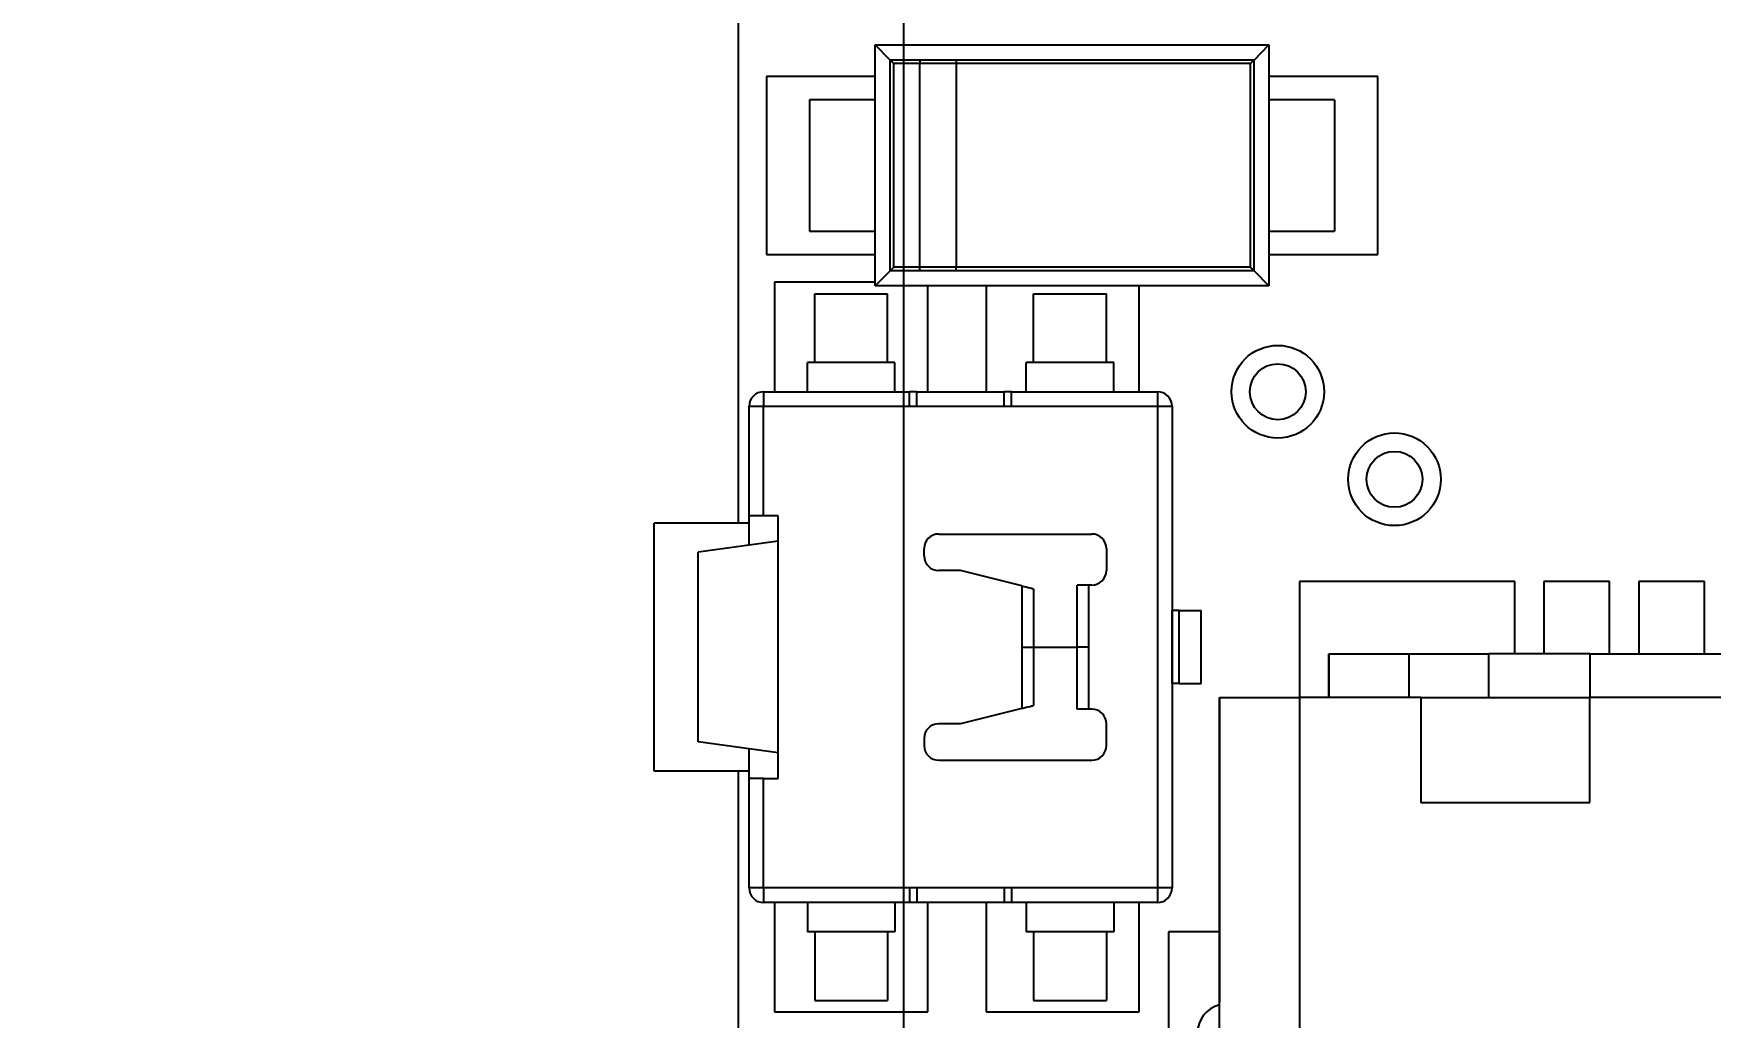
# Model space of a CAD drawing. Extents: x 87.1 to 184.1, y 90 to 128.
# Drawn here: x 87.31 to 98.81, y 98.4 to 105.14 of the extents above; entities that cross this region are included whole.
import ezdxf
from ezdxf.enums import TextEntityAlignment as Align

# ---------------------------------------------------------------- set-up
doc = ezdxf.new("R2010")
doc.units = 0
doc.layers.get('0').update_dxf_attribs({"linetype": 'CONTINUOUS'})
doc.layers.add('Dimension001', color=7, linetype='CONTINUOUS')
doc.layers.add('View005', color=7, linetype='CONTINUOUS')
doc.styles.get("Standard").update_dxf_attribs({"font": 'arial.ttf'})
doc.dimstyles.get("Standard").update_dxf_attribs({"dimscale": 0, "dimtxt": 2.5, "dimasz": 2.5, "dimexe": 1.25, "dimexo": 0.625, "dimtad": 1, "dimtxsty": 'STANDARD', "dimcen": 2.5, "dimazin": 3, "dimtfac": 1, "dimtmove": 0, "dimatfit": 3})

# ---------------------------------------------------------------- blocks, each defined once
blk = doc.blocks.new('*Dimension001')
at = {"color": 0}
for points in [[(93.6917, 125.435), (92.8583, 125.435), (93.275, 120.435)], [(93.6917, 90.435), (92.8583, 90.435), (93.275, 95.435)]]:
    blk.add_solid(points, dxfattribs=at)
at = {"layer": 'Dimension001'}
for p, q in [((92.1423, 120.435), (93.275, 120.435)), ((93.275, 120.435), (93.275, 95.435)), ((92.1423, 95.435), (93.275, 95.435))]:
    blk.add_line(p, q, dxfattribs=at)
blk.add_text('25.00', height=3.5, dxfattribs=at).set_placement((93.275, 107.935), align=Align.CENTER)

msp = doc.modelspace()

# ---------------------------------------------------------------- linework, layer by layer
at = {"layer": 'View005'}
for p, q in [((92.1423, 107.085), (92.1423, 101.785)), ((93.0821, 104.686), (93.0821, 105.061)), ((93.1845, 104.958), (93.0821, 105.061)), ((93.0821, 105.061), (95.7821, 105.061)), ((93.0821, 104.686), (93.0821, 105.061)), ((93.1845, 104.958), (93.0821, 105.061)), ((93.0821, 105.061), (95.7821, 105.061)), ((95.6798, 104.958), (95.7821, 105.061)), ((95.6798, 104.958), (95.7821, 105.061)), ((95.7821, 105.061), (95.7821, 104.686)), ((95.7821, 105.061), (95.7821, 104.686)), ((93.1845, 103.513), (93.1845, 104.958)), ((93.3876, 104.958), (93.1845, 104.958)), ((93.1845, 103.513), (93.1845, 104.958)), ((93.3876, 104.958), (93.1845, 104.958)), ((93.2093, 103.538), (93.2093, 104.934)), ((93.3876, 104.934), (93.2093, 104.934)), ((93.2093, 103.538), (93.2093, 104.934)), ((93.3876, 104.934), (93.2093, 104.934)), ((93.6376, 104.958), (93.3876, 104.958)), ((93.6376, 104.958), (93.3876, 104.958)), ((93.6376, 104.934), (93.3876, 104.934)), ((93.6376, 104.934), (93.3876, 104.934)), ((93.3876, 103.538), (93.3876, 104.934)), ((93.3876, 103.538), (93.3876, 104.934)), ((95.6798, 104.958), (93.6376, 104.958)), ((95.6798, 104.958), (93.6376, 104.958)), ((95.655, 104.934), (93.6376, 104.934)), ((95.655, 104.934), (93.6376, 104.934)), ((93.6376, 104.934), (93.6376, 103.538)), ((93.6376, 104.934), (93.6376, 103.538)), ((95.655, 103.538), (95.655, 104.934)), ((95.655, 103.538), (95.655, 104.934)), ((95.6798, 103.513), (95.6798, 104.958)), ((95.6798, 103.513), (95.6798, 104.958)), ((93.0821, 104.845), (92.3366, 104.845)), ((92.3366, 104.845), (92.3366, 103.626)), ((93.0821, 104.845), (92.3366, 104.845)), ((92.3366, 104.845), (92.3366, 103.626)), ((96.5276, 104.845), (95.7821, 104.845)), ((96.5276, 104.845), (95.7821, 104.845)), ((96.5276, 103.626), (96.5276, 104.845)), ((96.5276, 103.626), (96.5276, 104.845)), ((92.6321, 104.686), (92.6321, 103.786)), ((93.0821, 104.686), (92.6321, 104.686)), ((92.6321, 104.686), (92.6321, 103.786)), ((93.0821, 104.686), (92.6321, 104.686)), ((93.0821, 103.786), (93.0821, 104.686)), ((93.0821, 103.786), (93.0821, 104.686)), ((95.7821, 104.686), (95.7821, 103.786)), ((96.2321, 104.686), (95.7821, 104.686)), ((95.7821, 104.686), (95.7821, 103.786)), ((96.2321, 104.686), (95.7821, 104.686)), ((96.2321, 104.686), (96.2321, 103.786)), ((96.2321, 104.686), (96.2321, 103.786)), ((92.6321, 103.786), (93.0821, 103.786)), ((92.6321, 103.786), (93.0821, 103.786)), ((93.0821, 103.411), (93.0821, 103.786)), ((93.0821, 103.411), (93.0821, 103.786)), ((95.7821, 103.786), (95.7821, 103.411)), ((95.7821, 103.786), (96.2321, 103.786)), ((95.7821, 103.786), (95.7821, 103.411)), ((95.7821, 103.786), (96.2321, 103.786)), ((92.3366, 103.626), (93.0821, 103.626)), ((92.3366, 103.626), (93.0821, 103.626)), ((95.7821, 103.626), (96.5276, 103.626)), ((95.7821, 103.626), (96.5276, 103.626)), ((93.1845, 103.513), (93.0821, 103.411)), ((93.1845, 103.513), (93.0821, 103.411)), ((93.3876, 103.513), (93.1845, 103.513)), ((93.3876, 103.513), (93.1845, 103.513)), ((93.3876, 103.538), (93.2093, 103.538)), ((93.3876, 103.538), (93.2093, 103.538)), ((93.6376, 103.538), (93.3876, 103.538)), ((93.6376, 103.538), (93.3876, 103.538)), ((93.6376, 103.513), (93.3876, 103.513)), ((93.6376, 103.513), (93.3876, 103.513)), ((95.655, 103.538), (93.6376, 103.538)), ((95.655, 103.538), (93.6376, 103.538)), ((95.6798, 103.513), (93.6376, 103.513)), ((95.6798, 103.513), (93.6376, 103.513)), ((95.6798, 103.513), (95.7821, 103.411)), ((95.6798, 103.513), (95.7821, 103.411)), ((92.3923, 103.435), (92.3923, 102.685)), ((93.0821, 103.435), (92.3923, 103.435)), ((92.3923, 103.435), (92.3923, 102.685)), ((93.0821, 103.435), (92.3923, 103.435)), ((95.7821, 103.411), (93.0821, 103.411)), ((95.7821, 103.411), (93.0821, 103.411)), ((93.4423, 102.685), (93.4423, 103.411)), ((93.4423, 102.685), (93.4423, 103.411)), ((93.8423, 103.411), (93.8423, 102.685)), ((93.8423, 103.411), (93.8423, 102.685)), ((94.8923, 102.685), (94.8923, 103.411)), ((94.8923, 102.685), (94.8923, 103.411)), ((92.6673, 102.885), (92.6673, 103.356)), ((92.6673, 103.356), (93.1673, 103.356)), ((92.6673, 102.885), (92.6673, 103.356)), ((92.6673, 103.356), (93.1673, 103.356)), ((93.1673, 102.885), (93.1673, 103.356)), ((93.1673, 102.885), (93.1673, 103.356)), ((94.1673, 102.885), (94.1673, 103.356)), ((94.1673, 103.356), (94.6673, 103.356)), ((94.1673, 102.885), (94.1673, 103.356)), ((94.1673, 103.356), (94.6673, 103.356)), ((94.6673, 102.885), (94.6673, 103.356)), ((94.6673, 102.885), (94.6673, 103.356)), ((92.6173, 102.685), (92.6173, 102.885)), ((92.6673, 102.885), (92.6173, 102.885)), ((92.6173, 102.685), (92.6173, 102.885)), ((92.6673, 102.885), (92.6173, 102.885)), ((93.1673, 102.885), (92.6673, 102.885)), ((93.1673, 102.885), (92.6673, 102.885)), ((93.2173, 102.885), (93.1673, 102.885)), ((93.2173, 102.885), (93.1673, 102.885)), ((93.2173, 102.685), (93.2173, 102.885)), ((93.2173, 102.685), (93.2173, 102.885)), ((94.1173, 102.685), (94.1173, 102.885)), ((94.1673, 102.885), (94.1173, 102.885)), ((94.1173, 102.685), (94.1173, 102.885)), ((94.1673, 102.885), (94.1173, 102.885)), ((94.6673, 102.885), (94.1673, 102.885)), ((94.6673, 102.885), (94.1673, 102.885)), ((94.7173, 102.885), (94.6673, 102.885)), ((94.7173, 102.885), (94.6673, 102.885)), ((94.7173, 102.685), (94.7173, 102.885)), ((94.7173, 102.685), (94.7173, 102.885)), ((92.3173, 102.685), (93.3173, 102.685)), ((92.3173, 102.685), (93.3173, 102.685)), ((93.3673, 102.685), (93.3173, 102.685)), ((93.3673, 102.685), (93.3173, 102.685)), ((93.3673, 102.685), (93.9673, 102.685)), ((93.3673, 102.685), (93.9673, 102.685)), ((94.0173, 102.685), (93.9673, 102.685)), ((94.0173, 102.685), (93.9673, 102.685)), ((94.0173, 102.685), (95.0173, 102.685)), ((94.0173, 102.685), (95.0173, 102.685)), ((92.2173, 101.835), (92.2173, 102.585)), ((92.2173, 101.835), (92.2173, 102.585)), ((92.3173, 101.835), (92.3173, 102.585)), ((92.3173, 102.585), (93.3173, 102.585)), ((92.3173, 101.835), (92.3173, 102.585)), ((92.3173, 102.585), (93.3173, 102.585)), ((93.3173, 102.585), (93.3673, 102.585)), ((93.3173, 102.585), (93.3673, 102.585)), ((93.3673, 102.585), (93.9673, 102.585)), ((93.3673, 102.585), (93.9673, 102.585)), ((93.9673, 102.585), (94.0173, 102.585)), ((93.9673, 102.585), (94.0173, 102.585)), ((94.0173, 102.585), (95.0173, 102.585)), ((94.0173, 102.585), (95.0173, 102.585)), ((95.0173, 102.585), (95.0173, 99.285)), ((95.0173, 102.585), (95.0173, 99.285)), ((95.1173, 102.585), (95.1173, 99.285)), ((95.1173, 102.585), (95.1173, 99.285)), ((92.2173, 101.785), (91.5673, 101.785)), ((91.5673, 100.085), (91.5673, 101.785)), ((92.2173, 101.785), (91.5673, 101.785)), ((91.5673, 100.085), (91.5673, 101.785)), ((92.2173, 101.785), (92.2173, 101.835)), ((92.2173, 101.785), (92.2173, 101.835)), ((92.2173, 101.633), (92.2173, 101.785)), ((92.2173, 101.633), (92.2173, 101.785)), ((92.4173, 101.835), (92.3173, 101.835)), ((92.4173, 101.835), (92.3173, 101.835)), ((92.4173, 101.66), (92.4173, 101.835)), ((92.4173, 101.66), (92.4173, 101.835)), ((92.4173, 101.66), (91.8672, 101.585)), ((92.4173, 101.66), (91.8672, 101.585)), ((92.4173, 100.21), (92.4173, 101.66)), ((92.4173, 100.21), (92.4173, 101.66)), ((93.5173, 101.71), (94.4673, 101.71)), ((93.5173, 101.71), (94.4673, 101.71)), ((94.4673, 101.71), (94.5673, 101.71)), ((94.4673, 101.71), (94.5673, 101.71)), ((91.8673, 100.285), (91.8673, 101.585)), ((91.8673, 100.285), (91.8673, 101.585)), ((93.4173, 101.56), (93.4173, 101.61)), ((93.4173, 101.56), (93.4173, 101.61)), ((94.6673, 101.61), (94.6673, 101.46)), ((94.6673, 101.61), (94.6673, 101.46)), ((93.6673, 101.46), (93.5173, 101.46)), ((93.6673, 101.46), (93.5173, 101.46)), ((94.0872, 101.355), (93.6672, 101.46)), ((94.0872, 101.355), (93.6672, 101.46)), ((94.0873, 101.355), (94.0873, 100.935)), ((94.0873, 101.355), (94.0873, 100.935)), ((94.1673, 101.335), (94.1673, 100.935)), ((94.1673, 101.335), (94.1673, 100.935)), ((94.4673, 100.935), (94.4673, 101.36)), ((94.4673, 100.935), (94.4673, 101.36)), ((94.5673, 101.36), (94.5473, 101.36)), ((94.5673, 101.36), (94.5473, 101.36)), ((94.5473, 100.935), (94.5473, 101.36)), ((94.5473, 100.935), (94.5473, 101.36)), ((97.4673, 101.385), (95.9923, 101.385)), ((95.9923, 101.385), (95.9923, 100.59)), ((97.4673, 101.385), (95.9923, 101.385)), ((95.9923, 101.385), (95.9923, 100.59)), ((97.4673, 100.89), (97.4673, 101.385)), ((97.4673, 100.89), (97.4673, 101.385)), ((97.6673, 101.385), (97.6673, 100.89)), ((98.1173, 101.385), (97.6673, 101.385)), ((97.6673, 101.385), (97.6673, 100.89)), ((98.1173, 101.385), (97.6673, 101.385)), ((98.1173, 100.89), (98.1173, 101.385)), ((98.1173, 100.89), (98.1173, 101.385)), ((98.3173, 101.385), (98.3173, 100.89)), ((98.7673, 101.385), (98.3173, 101.385)), ((98.3173, 101.385), (98.3173, 100.89)), ((98.7673, 101.385), (98.3173, 101.385)), ((98.7673, 100.89), (98.7673, 101.385)), ((98.7673, 100.89), (98.7673, 101.385)), ((95.1173, 100.685), (95.1173, 101.185)), ((95.1673, 101.185), (95.1173, 101.185)), ((95.1173, 100.685), (95.1173, 101.185)), ((95.1673, 101.185), (95.1173, 101.185)), ((95.1673, 100.685), (95.1673, 101.185)), ((95.1673, 100.685), (95.1673, 101.185)), ((95.3173, 100.685), (95.3173, 101.185)), ((95.3173, 100.685), (95.3173, 101.185)), ((94.0873, 100.935), (94.0873, 100.515)), ((94.0873, 100.935), (94.0873, 100.515)), ((94.1673, 100.935), (94.1673, 100.535)), ((94.1673, 100.935), (94.1673, 100.535)), ((94.1673, 100.935), (94.4673, 100.935)), ((94.1673, 100.935), (94.4673, 100.935)), ((94.4673, 100.51), (94.4673, 100.935)), ((94.4673, 100.51), (94.4673, 100.935)), ((94.5473, 100.51), (94.5473, 100.935)), ((94.5473, 100.51), (94.5473, 100.935)), ((96.1923, 100.59), (96.1923, 100.89)), ((96.1923, 100.59), (96.1923, 100.89)), ((96.7423, 100.89), (97.2894, 100.89)), ((96.7423, 100.89), (97.2894, 100.89)), ((96.7423, 100.59), (96.7423, 100.89)), ((96.7423, 100.59), (96.7423, 100.89)), ((97.2894, 100.59), (97.2894, 100.89)), ((97.9823, 100.89), (97.2894, 100.89)), ((97.2894, 100.59), (97.2894, 100.89)), ((97.9823, 100.89), (97.2894, 100.89)), ((97.9823, 100.89), (100.402, 100.89)), ((97.9823, 100.89), (100.402, 100.89)), ((95.1673, 100.685), (95.1173, 100.685)), ((95.1673, 100.685), (95.1173, 100.685)), ((94.0872, 100.515), (93.6672, 100.41)), ((94.0872, 100.515), (93.6672, 100.41)), ((94.5673, 100.51), (94.5473, 100.51)), ((94.5673, 100.51), (94.5473, 100.51)), ((95.4423, 95.89), (95.4423, 100.59)), ((95.4423, 100.59), (95.4423, 98.7816)), ((95.4423, 95.89), (95.4423, 100.59)), ((95.4423, 100.59), (95.4423, 98.7816)), ((96.8223, 100.59), (95.9923, 100.59)), ((96.8223, 100.59), (95.9923, 100.59)), ((95.9923, 100.59), (95.9923, 95.89)), ((95.9923, 100.59), (95.9923, 95.89)), ((96.8223, 100.59), (97.9823, 100.59)), ((96.8223, 100.59), (96.8223, 99.87)), ((96.8223, 100.59), (97.9823, 100.59)), ((96.8223, 100.59), (96.8223, 99.87)), ((97.9823, 99.87), (97.9823, 100.59)), ((97.9823, 99.87), (97.9823, 100.59)), ((100.402, 100.59), (97.9823, 100.59)), ((100.402, 100.59), (97.9823, 100.59)), ((93.6673, 100.41), (93.5173, 100.41)), ((93.6673, 100.41), (93.5173, 100.41)), ((94.6673, 100.26), (94.6673, 100.41)), ((94.6673, 100.26), (94.6673, 100.41)), ((92.4173, 100.21), (91.8672, 100.285)), ((92.4173, 100.21), (91.8672, 100.285)), ((93.4173, 100.31), (93.4173, 100.26)), ((93.4173, 100.31), (93.4173, 100.26)), ((92.2173, 100.085), (92.2173, 100.237)), ((92.2173, 100.085), (92.2173, 100.237)), ((92.4173, 100.035), (92.4173, 100.21)), ((92.4173, 100.035), (92.4173, 100.21)), ((93.5173, 100.16), (94.4673, 100.16)), ((93.5173, 100.16), (94.4673, 100.16)), ((94.4673, 100.16), (94.5673, 100.16)), ((94.4673, 100.16), (94.5673, 100.16)), ((92.2173, 100.085), (91.5673, 100.085)), ((92.2173, 100.085), (91.5673, 100.085)), ((92.1423, 100.085), (92.1423, 95.435)), ((92.2173, 100.035), (92.2173, 100.085)), ((92.2173, 100.035), (92.2173, 100.085)), ((92.2173, 99.285), (92.2173, 100.035)), ((92.2173, 99.285), (92.2173, 100.035)), ((92.3173, 100.035), (92.4173, 100.035)), ((92.3173, 100.035), (92.4173, 100.035)), ((92.3173, 99.285), (92.3173, 100.035)), ((92.3173, 99.285), (92.3173, 100.035)), ((96.8223, 99.87), (97.9823, 99.87)), ((96.8223, 99.87), (97.9823, 99.87)), ((93.3173, 99.285), (92.3173, 99.285)), ((93.3173, 99.285), (92.3173, 99.285)), ((93.3673, 99.285), (93.3173, 99.285)), ((93.3673, 99.285), (93.3173, 99.285)), ((93.9673, 99.285), (93.3673, 99.285)), ((93.9673, 99.285), (93.3673, 99.285)), ((94.0173, 99.285), (93.9673, 99.285)), ((94.0173, 99.285), (93.9673, 99.285)), ((95.0173, 99.285), (94.0173, 99.285)), ((95.0173, 99.285), (94.0173, 99.285)), ((93.3173, 99.185), (92.3173, 99.185)), ((93.3173, 99.185), (92.3173, 99.185)), ((92.3923, 99.185), (92.3923, 98.435)), ((92.3923, 99.185), (92.3923, 98.435)), ((92.6173, 99.185), (92.6173, 98.985)), ((92.6173, 99.185), (92.6173, 98.985)), ((93.2173, 99.185), (93.2173, 98.985)), ((93.2173, 99.185), (93.2173, 98.985)), ((93.3673, 99.185), (93.3173, 99.185)), ((93.3673, 99.185), (93.3173, 99.185)), ((93.9673, 99.185), (93.3673, 99.185)), ((93.9673, 99.185), (93.3673, 99.185)), ((93.4423, 98.435), (93.4423, 99.185)), ((93.4423, 98.435), (93.4423, 99.185)), ((93.8423, 99.185), (93.8423, 98.435)), ((93.8423, 99.185), (93.8423, 98.435)), ((94.0173, 99.185), (93.9673, 99.185)), ((94.0173, 99.185), (93.9673, 99.185)), ((95.0173, 99.185), (94.0173, 99.185)), ((95.0173, 99.185), (94.0173, 99.185)), ((94.1173, 99.185), (94.1173, 98.985)), ((94.1173, 99.185), (94.1173, 98.985)), ((94.7173, 99.185), (94.7173, 98.985)), ((94.7173, 99.185), (94.7173, 98.985)), ((94.8923, 98.435), (94.8923, 99.185)), ((94.8923, 98.435), (94.8923, 99.185)), ((92.6673, 98.985), (92.6173, 98.985)), ((92.6673, 98.985), (92.6173, 98.985)), ((92.6673, 98.985), (92.6673, 98.5136)), ((92.6673, 98.985), (92.6673, 98.5136)), ((93.1673, 98.985), (92.6673, 98.985)), ((93.1673, 98.985), (92.6673, 98.985)), ((93.2173, 98.985), (93.1673, 98.985)), ((93.1673, 98.985), (93.1673, 98.5136)), ((93.2173, 98.985), (93.1673, 98.985)), ((93.1673, 98.985), (93.1673, 98.5136)), ((94.1673, 98.985), (94.1173, 98.985)), ((94.1673, 98.985), (94.1173, 98.985)), ((94.1673, 98.985), (94.1673, 98.5136)), ((94.1673, 98.985), (94.1673, 98.5136)), ((94.6673, 98.985), (94.1673, 98.985)), ((94.6673, 98.985), (94.1673, 98.985)), ((94.7173, 98.985), (94.6673, 98.985)), ((94.6673, 98.985), (94.6673, 98.5136)), ((94.7173, 98.985), (94.6673, 98.985)), ((94.6673, 98.985), (94.6673, 98.5136)), ((95.4423, 98.985), (95.0923, 98.985)), ((95.0923, 98.985), (95.0923, 97.085)), ((95.4423, 98.985), (95.0923, 98.985)), ((95.0923, 98.985), (95.0923, 97.085)), ((92.3923, 98.435), (93.4423, 98.435)), ((92.3923, 98.435), (93.4423, 98.435)), ((92.6673, 98.5136), (93.1673, 98.5136)), ((92.6673, 98.5136), (93.1673, 98.5136)), ((93.8423, 98.435), (94.8923, 98.435)), ((93.8423, 98.435), (94.8923, 98.435)), ((94.1673, 98.5136), (94.6673, 98.5136)), ((94.1673, 98.5136), (94.6673, 98.5136))]:
    msp.add_line(p, q, dxfattribs=at)
for centre, radius in [((95.8423, 102.685), 0.3175), ((95.8423, 102.685), 0.3175), ((95.8423, 102.685), 0.1915), ((95.8423, 102.685), 0.1915), ((96.6423, 102.085), 0.3175), ((96.6423, 102.085), 0.3175), ((96.6423, 102.085), 0.1915), ((96.6423, 102.085), 0.1915)]:
    msp.add_circle(centre, radius, dxfattribs=at)
for centre, radius, start, end in [((92.3173, 102.585), 0.1, 90, 180), ((92.3173, 102.585), 0.1, 90, 180), ((92.3173, 102.585), 0.1, 90, 180), ((92.3173, 102.585), 0.1, 90, 180), ((95.0173, 102.585), 0.1, 0, 90), ((95.0173, 102.585), 0.1, 0, 90), ((95.0173, 102.585), 0.1, 0, 90), ((95.0173, 102.585), 0.1, 0, 90), ((93.5173, 101.61), 0.1, 90, 180), ((93.5173, 101.61), 0.1, 90, 180), ((94.5673, 101.61), 0.1, 0, 90), ((94.5673, 101.61), 0.1, 0, 90), ((93.5173, 101.56), 0.1, 180, -90), ((93.5173, 101.56), 0.1, 180, -90), ((94.5673, 101.46), 0.1, -90, 0), ((94.5673, 101.46), 0.1, -90, 0), ((94.5673, 100.41), 0.1, 0, 90), ((94.5673, 100.41), 0.1, 0, 90), ((93.5173, 100.31), 0.1, 90, 180), ((93.5173, 100.31), 0.1, 90, 180), ((93.5173, 100.26), 0.1, 180, -90), ((93.5173, 100.26), 0.1, 180, -90), ((94.5673, 100.26), 0.1, -90, 0), ((94.5673, 100.26), 0.1, -90, 0), ((92.3173, 99.285), 0.1, 180, -90), ((92.3173, 99.285), 0.1, 180, -90), ((95.0173, 99.285), 0.1, -90, 0), ((95.0173, 99.285), 0.1, -90, 0), ((95.4923, 98.29), 0.2, 104.478, 180), ((95.4923, 98.29), 0.2, 104.478, 180)]:
    msp.add_arc(centre, radius, start, end, dxfattribs=at)
for points, degree in [([(93.1845, 104.958), (93.1889, 104.954), (93.2093, 104.934)], 2), ([(93.1845, 104.958), (93.1889, 104.954), (93.2093, 104.934)], 2), ([(93.3876, 104.958), (93.3876, 104.954), (93.3876, 104.934)], 2), ([(93.3876, 104.958), (93.3876, 104.954), (93.3876, 104.934)], 2), ([(93.6376, 104.958), (93.6376, 104.954), (93.6376, 104.934)], 2), ([(93.6376, 104.958), (93.6376, 104.954), (93.6376, 104.934)], 2), ([(95.6798, 104.958), (95.6753, 104.954), (95.655, 104.934)], 2), ([(95.6798, 104.958), (95.6753, 104.954), (95.655, 104.934)], 2), ([(93.1845, 103.513), (93.1889, 103.518), (93.2093, 103.538)], 2), ([(93.1845, 103.513), (93.1889, 103.518), (93.2093, 103.538)], 2), ([(93.3876, 103.513), (93.3876, 103.518), (93.3876, 103.538)], 2), ([(93.3876, 103.513), (93.3876, 103.518), (93.3876, 103.538)], 2), ([(93.6376, 103.513), (93.6376, 103.518), (93.6376, 103.538)], 2), ([(93.6376, 103.513), (93.6376, 103.518), (93.6376, 103.538)], 2), ([(95.6798, 103.513), (95.6753, 103.518), (95.655, 103.538)], 2), ([(95.6798, 103.513), (95.6753, 103.518), (95.655, 103.538)], 2), ([(92.3173, 102.685), (92.3172, 102.686), (92.3173, 102.638), (92.3173, 102.585)], 3), ([(92.3173, 102.685), (92.3172, 102.686), (92.3173, 102.638), (92.3173, 102.585)], 3), ([(93.3173, 102.585), (93.3172, 102.638), (93.3173, 102.686), (93.3173, 102.685)], 3), ([(93.3173, 102.585), (93.3172, 102.638), (93.3173, 102.686), (93.3173, 102.685)], 3), ([(93.3673, 102.585), (93.3673, 102.638), (93.3673, 102.686), (93.3673, 102.685)], 3), ([(93.3673, 102.585), (93.3673, 102.638), (93.3673, 102.686), (93.3673, 102.685)], 3), ([(93.9673, 102.585), (93.9673, 102.638), (93.9673, 102.686), (93.9673, 102.685)], 3), ([(93.9673, 102.585), (93.9673, 102.638), (93.9673, 102.686), (93.9673, 102.685)], 3), ([(94.0173, 102.585), (94.0172, 102.638), (94.0173, 102.686), (94.0173, 102.685)], 3), ([(94.0173, 102.585), (94.0172, 102.638), (94.0173, 102.686), (94.0173, 102.685)], 3), ([(95.0173, 102.685), (95.0172, 102.686), (95.0173, 102.638), (95.0173, 102.585)], 3), ([(95.0173, 102.685), (95.0172, 102.686), (95.0173, 102.638), (95.0173, 102.585)], 3), ([(92.2173, 102.585), (92.2161, 102.585), (92.2638, 102.585), (92.3173, 102.585)], 3), ([(92.2173, 102.585), (92.2161, 102.585), (92.2638, 102.585), (92.3173, 102.585)], 3), ([(95.0172, 102.585), (95.0707, 102.585), (95.1184, 102.585), (95.1172, 102.585)], 3), ([(95.0172, 102.585), (95.0707, 102.585), (95.1184, 102.585), (95.1172, 102.585)], 3), ([(92.3173, 101.835), (92.2638, 101.835), (92.2161, 101.835), (92.2173, 101.835)], 3), ([(92.3173, 101.835), (92.2638, 101.835), (92.2161, 101.835), (92.2173, 101.835)], 3), ([(94.0873, 101.355), (94.13, 101.344), (94.1681, 101.335), (94.1673, 101.335)], 3), ([(94.0873, 101.355), (94.13, 101.344), (94.1681, 101.335), (94.1673, 101.335)], 3), ([(94.5472, 101.36), (94.5045, 101.36), (94.4664, 101.36), (94.4672, 101.36)], 3), ([(94.5472, 101.36), (94.5045, 101.36), (94.4664, 101.36), (94.4672, 101.36)], 3), ([(95.1673, 101.185), (95.2474, 101.185), (95.3189, 101.185), (95.3173, 101.185)], 3), ([(95.1673, 101.185), (95.2474, 101.185), (95.3189, 101.185), (95.3173, 101.185)], 3), ([(94.0873, 100.935), (94.13, 100.935), (94.1681, 100.935), (94.1673, 100.935)], 3), ([(94.0873, 100.935), (94.13, 100.935), (94.1681, 100.935), (94.1673, 100.935)], 3), ([(94.5472, 100.935), (94.5045, 100.935), (94.4664, 100.935), (94.4672, 100.935)], 3), ([(94.5472, 100.935), (94.5045, 100.935), (94.4664, 100.935), (94.4672, 100.935)], 3), ([(95.1673, 100.685), (95.2474, 100.685), (95.3189, 100.685), (95.3173, 100.685)], 3), ([(95.1673, 100.685), (95.2474, 100.685), (95.3189, 100.685), (95.3173, 100.685)], 3), ([(94.0873, 100.515), (94.13, 100.526), (94.1681, 100.535), (94.1673, 100.535)], 3), ([(94.0873, 100.515), (94.13, 100.526), (94.1681, 100.535), (94.1673, 100.535)], 3), ([(94.5472, 100.51), (94.5045, 100.51), (94.4664, 100.51), (94.4672, 100.51)], 3), ([(94.5472, 100.51), (94.5045, 100.51), (94.4664, 100.51), (94.4672, 100.51)], 3), ([(92.3173, 100.035), (92.2638, 100.035), (92.2161, 100.035), (92.2173, 100.035)], 3), ([(92.3173, 100.035), (92.2638, 100.035), (92.2161, 100.035), (92.2173, 100.035)], 3), ([(92.3173, 99.285), (92.2638, 99.285), (92.2161, 99.285), (92.2173, 99.285)], 3), ([(92.3173, 99.285), (92.2638, 99.285), (92.2161, 99.285), (92.2173, 99.285)], 3), ([(92.3173, 99.285), (92.3172, 99.2316), (92.3172, 99.1839), (92.3173, 99.185)], 3), ([(92.3173, 99.285), (92.3172, 99.2316), (92.3172, 99.1839), (92.3173, 99.185)], 3), ([(93.3173, 99.285), (93.3172, 99.2316), (93.3173, 99.1839), (93.3173, 99.185)], 3), ([(93.3173, 99.285), (93.3172, 99.2316), (93.3173, 99.1839), (93.3173, 99.185)], 3), ([(93.3673, 99.285), (93.3673, 99.2316), (93.3673, 99.1839), (93.3673, 99.185)], 3), ([(93.3673, 99.285), (93.3673, 99.2316), (93.3673, 99.1839), (93.3673, 99.185)], 3), ([(93.9673, 99.285), (93.9673, 99.2316), (93.9673, 99.1839), (93.9673, 99.185)], 3), ([(93.9673, 99.285), (93.9673, 99.2316), (93.9673, 99.1839), (93.9673, 99.185)], 3), ([(94.0173, 99.285), (94.0172, 99.2316), (94.0173, 99.1839), (94.0173, 99.185)], 3), ([(94.0173, 99.285), (94.0172, 99.2316), (94.0173, 99.1839), (94.0173, 99.185)], 3), ([(95.1172, 99.285), (95.1184, 99.285), (95.0707, 99.285), (95.0172, 99.285)], 3), ([(95.0173, 99.285), (95.0172, 99.2316), (95.0173, 99.1839), (95.0173, 99.185)], 3), ([(95.1172, 99.285), (95.1184, 99.285), (95.0707, 99.285), (95.0172, 99.285)], 3), ([(95.0173, 99.285), (95.0172, 99.2316), (95.0173, 99.1839), (95.0173, 99.185)], 3), ([(95.4423, 98.7816), (95.4422, 98.7404), (95.4423, 98.6228), (95.4423, 98.5)], 3), ([(95.4423, 98.7816), (95.4422, 98.7404), (95.4423, 98.6228), (95.4423, 98.5)], 3)]:
    msp.add_open_spline(points, degree=degree, dxfattribs=at)
for points in [[(96.1923, 100.89), (96.1922, 100.888), (96.1923, 100.859), (96.1922, 100.802), (96.1923, 100.746), (96.1922, 100.669), (96.1923, 100.59)], [(96.1923, 100.89), (96.1922, 100.888), (96.1923, 100.859), (96.1922, 100.802), (96.1923, 100.746), (96.1922, 100.669), (96.1923, 100.59)], [(96.1923, 100.89), (96.1927, 100.89), (96.2516, 100.89), (96.3533, 100.89), (96.4557, 100.89), (96.5979, 100.89), (96.7423, 100.89)], [(96.1923, 100.89), (96.1927, 100.89), (96.2516, 100.89), (96.3533, 100.89), (96.4557, 100.89), (96.5979, 100.89), (96.7423, 100.89)], [(97.9823, 100.89), (97.9822, 100.888), (97.9822, 100.859), (97.9823, 100.802), (97.9822, 100.746), (97.9823, 100.669), (97.9823, 100.59)], [(97.9823, 100.89), (97.9822, 100.888), (97.9822, 100.859), (97.9823, 100.802), (97.9822, 100.746), (97.9823, 100.669), (97.9823, 100.59)], [(95.4423, 100.59), (95.4427, 100.59), (95.5016, 100.59), (95.6033, 100.59), (95.7057, 100.59), (95.8479, 100.59), (95.9923, 100.59)], [(95.4423, 100.59), (95.4427, 100.59), (95.5016, 100.59), (95.6033, 100.59), (95.7057, 100.59), (95.8479, 100.59), (95.9923, 100.59)]]:
    msp.add_open_spline(points, degree=3, knots=[0, 0, 0, 0, 0.785398, 0.785398, 0.785398, 1.5708, 1.5708, 1.5708, 1.5708], dxfattribs=at)

# ---------------------------------------------------------------- dimensions: what is measured, and where the dimension line sits
at = {"layer": 'Dimension001'}
dim = msp.add_linear_dim(base=(93.275, 107.935), p1=(92.1423, 120.435), p2=(92.1423, 95.435), angle=90, text='25.00', dimstyle='STANDARD', dxfattribs=at)
dim.commit()
dim.dimension.update_dxf_attribs({"geometry": '*Dimension001', "text_midpoint": (88.275, 107.935)})

doc.saveas('drawing.dxf')
